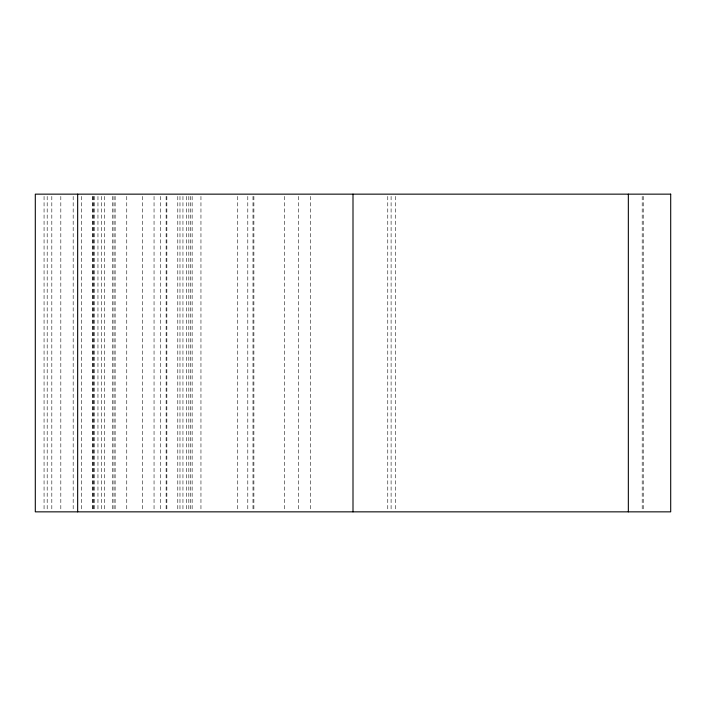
<?xml version="1.0" encoding="UTF-8"?>
<svg xmlns="http://www.w3.org/2000/svg" width="706" height="706" viewBox="0 0 706 706"><rect width="100%" height="100%" fill="white"/><g stroke="black" fill="none" stroke-linecap="round" stroke-linejoin="round"><path stroke-width="0.53" stroke-dasharray="3.53 2.65" d="M643.228 196.356L643.228 509.644M642.195 196.356L642.195 509.644M395.36 196.356L395.36 509.644M391.098 196.356L391.098 509.644M387.77 196.356L387.77 509.644M310.64 196.356L310.64 509.644M298.356 196.356L298.356 509.644M284.659 196.356L284.659 509.644M253.886 196.356L253.886 509.644M253.004 196.356L253.004 509.644M247.797 196.356L247.797 509.644M237.745 196.356L237.745 509.644M200.954 196.356L200.954 509.644M192.138 196.356L192.138 509.644M190.594 196.356L190.594 509.644M188.829 196.356L188.829 509.644M186.305 196.356L186.305 509.644M182.951 196.356L182.951 509.644M179.977 196.356L179.977 509.644M177.788 196.356L177.788 509.644M166.854 196.356L166.854 509.644M166.122 196.356L166.122 509.644M160.739 196.356L160.739 509.644M154.049 196.356L154.049 509.644M142.691 196.356L142.691 509.644M126.762 196.356L126.762 509.644M115.113 196.356L115.113 509.644M113.975 196.356L113.975 509.644M112.483 196.356L112.483 509.644M104.612 196.356L104.612 509.644M101.496 196.356L101.496 509.644M97.957 196.356L97.957 509.644M94.251 196.356L94.251 509.644M93.227 196.356L93.227 509.644M93.016 196.356L93.016 509.644M92.68 196.356L92.68 509.644M81.331 196.356L81.331 509.644M73.177 196.356L73.177 509.644M60.822 196.356L60.822 509.644M51.82 196.356L51.82 509.644M47.187 196.356L47.187 509.644M44.063 196.356L44.063 509.644"/><path stroke-width="1.06" d="M628.34 194.15L628.34 511.85M353 194.15L353 511.85M77.66 194.15L77.66 511.85M670.7 194.15L35.3 194.15L35.3 511.85L670.7 511.85L670.7 194.15"/></g></svg>
